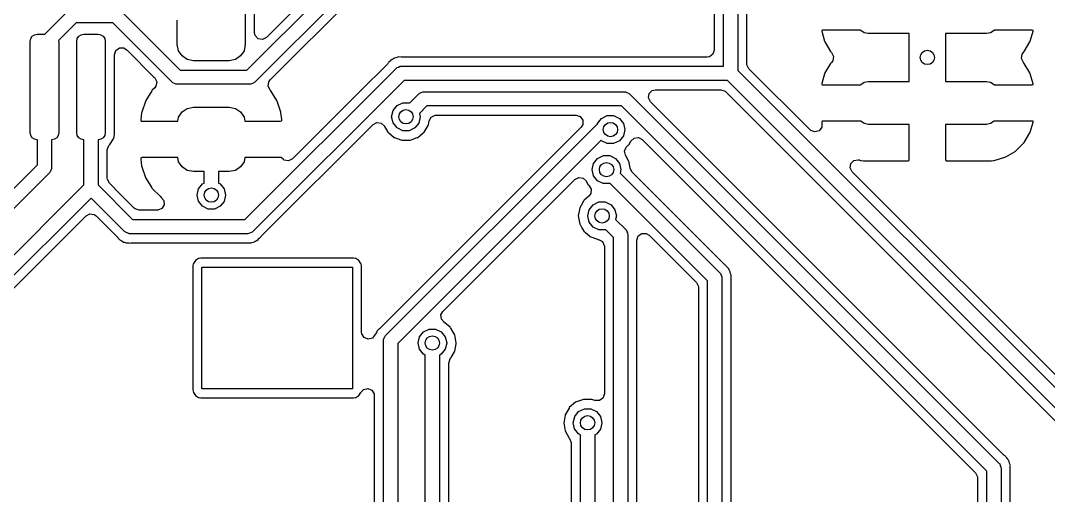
# Model space of a CAD drawing. Extents: x 3.59 to 5.68, y -3.55 to -1.66.
# Drawn here: x 4.567 to 5.132, y -2.55 to -2.288 of the extents above; entities that cross this region are included whole.
import ezdxf

# ---------------------------------------------------------------- set-up
doc = ezdxf.new("R2010")
doc.units = 0
doc.header["$MEASUREMENT"] = 0
doc.layers.add('BLACK', color=7, linetype='CONTINUOUS')

msp = doc.modelspace()

# ---------------------------------------------------------------- linework, layer by layer
at = {"layer": 'BLACK', "linetype": 'CONTINUOUS'}
for p, q in [((4.69168, -2.31556), (4.90978, -2.09748)), ((4.91419, -2.1042), (4.69609, -2.32228)), ((4.70461, -2.32086), (4.88028, -2.1452)), ((4.82383, -2.17631), (4.70287, -2.29726)), ((4.9537, -2.3135), (4.9537, -2.22576)), ((4.94868, -2.22745), (4.94868, -2.30458)), ((4.96157, -2.22739), (4.96157, -2.3158)), ((4.96659, -2.31211), (4.96659, -2.23108)), ((4.58059, -2.29587), (4.59352, -2.28294)), ((4.62235, -2.28294), (4.65498, -2.31556)), ((4.69587, -2.29486), (4.69587, -2.28269)), ((4.65345, -2.30158), (4.65345, -2.28815)), ((4.69085, -2.28386), (4.69085, -2.30158)), ((4.59793, -2.28966), (4.58821, -2.29938)), ((4.61794, -2.28966), (4.59793, -2.28966)), ((4.65056, -2.32228), (4.61794, -2.28966)), ((5.0082, -2.29367), (5.00775, -2.29381)), ((5.00775, -2.29381), (5.00775, -2.29423)), ((5.00775, -2.29423), (5.00934, -2.29971)), ((5.02914, -2.29367), (5.0082, -2.29367)), ((5.02919, -2.29375), (5.02914, -2.29367)), ((5.03111, -2.29503), (5.02919, -2.29375)), ((5.10251, -2.29375), (5.10059, -2.29503)), ((5.10256, -2.29367), (5.10251, -2.29375)), ((5.12353, -2.29367), (5.10256, -2.29367)), ((5.12236, -2.29971), (5.12395, -2.29426)), ((5.12393, -2.29379), (5.12353, -2.29367)), ((5.12395, -2.29426), (5.12393, -2.29379)), ((4.57254, -2.29981), (4.57284, -2.2983)), ((4.57254, -2.35), (4.57254, -2.29981)), ((4.57284, -2.2983), (4.5737, -2.29702)), ((4.5737, -2.29702), (4.57497, -2.29617)), ((4.57497, -2.29617), (4.57648, -2.29587)), ((4.57648, -2.29587), (4.58059, -2.29587)), ((4.58821, -2.29938), (4.58829, -2.29981)), ((4.58829, -2.29981), (4.58829, -2.35)), ((4.59813, -2.29981), (4.59843, -2.2983)), ((4.59813, -2.35), (4.59813, -2.29981)), ((4.59843, -2.2983), (4.59929, -2.29702)), ((4.59929, -2.29702), (4.60056, -2.29617)), ((4.60056, -2.29617), (4.60207, -2.29587)), ((4.60207, -2.29587), (4.60994, -2.29587)), ((4.60994, -2.29587), (4.61145, -2.29617)), ((4.61145, -2.29617), (4.61273, -2.29702)), ((4.61273, -2.29702), (4.61358, -2.2983)), ((4.61358, -2.2983), (4.61388, -2.29981)), ((4.61388, -2.29981), (4.61388, -2.35)), ((4.69629, -2.29663), (4.69587, -2.29486)), ((4.698, -2.29833), (4.69629, -2.29663)), ((4.70038, -2.29871), (4.698, -2.29833)), ((4.70252, -2.29761), (4.70038, -2.29871)), ((4.70287, -2.29726), (4.70252, -2.29761)), ((5.00934, -2.29971), (5.00953, -2.30015)), ((5.03337, -2.29548), (5.03111, -2.29503)), ((5.05585, -2.29548), (5.03337, -2.29548)), ((5.05585, -2.32185), (5.05585, -2.29548)), ((5.09833, -2.29548), (5.07585, -2.29548)), ((5.07585, -2.29548), (5.07585, -2.32185)), ((5.10059, -2.29503), (5.09833, -2.29548)), ((5.12217, -2.30015), (5.12236, -2.29971)), ((4.6189, -2.30713), (4.61965, -2.30484)), ((4.61965, -2.30484), (4.62159, -2.30343)), ((4.62159, -2.30343), (4.624, -2.30343)), ((4.624, -2.30343), (4.62555, -2.30438)), ((4.62555, -2.30438), (4.62583, -2.30465)), ((4.62583, -2.30465), (4.6408, -2.31962)), ((4.65412, -2.30497), (4.65345, -2.30158)), ((4.65604, -2.30784), (4.65412, -2.30497)), ((4.69018, -2.30497), (4.68826, -2.30784)), ((4.69085, -2.30158), (4.69018, -2.30497)), ((4.94868, -2.30458), (4.94794, -2.30687)), ((5.00953, -2.30015), (5.01261, -2.30536)), ((5.01261, -2.30536), (5.01291, -2.30575)), ((5.01291, -2.30575), (5.01307, -2.30591)), ((5.11863, -2.30591), (5.11879, -2.30575)), ((5.11879, -2.30575), (5.11909, -2.30536)), ((5.11909, -2.30536), (5.12217, -2.30015)), ((4.6189, -2.35089), (4.6189, -2.30713)), ((4.65892, -2.30976), (4.65604, -2.30784)), ((4.66231, -2.31044), (4.65892, -2.30976)), ((4.68199, -2.31044), (4.66231, -2.31044)), ((4.68538, -2.30976), (4.68199, -2.31044)), ((4.68826, -2.30784), (4.68538, -2.30976)), ((4.76969, -2.31131), (4.76949, -2.31166)), ((4.77041, -2.31078), (4.76969, -2.31131)), ((4.77088, -2.31038), (4.77041, -2.31078)), ((4.77094, -2.31033), (4.77088, -2.31038)), ((4.77151, -2.30975), (4.77094, -2.31033)), ((4.77189, -2.30961), (4.77151, -2.30975)), ((4.77215, -2.30944), (4.77189, -2.30961)), ((4.77244, -2.30931), (4.77215, -2.30944)), ((4.77277, -2.30907), (4.77244, -2.30931)), ((4.77364, -2.30888), (4.77277, -2.30907)), ((4.77423, -2.30871), (4.77364, -2.30888)), ((4.77468, -2.30854), (4.77423, -2.30871)), ((4.77506, -2.30839), (4.77468, -2.30854)), ((4.77468, -2.30854), (4.77468, -2.30854)), ((4.77659, -2.30847), (4.77506, -2.30839)), ((4.77663, -2.30847), (4.77659, -2.30847)), ((4.77683, -2.30848), (4.77663, -2.30847)), ((4.94478, -2.30848), (4.77683, -2.30848)), ((4.94599, -2.30829), (4.94478, -2.30848)), ((4.94794, -2.30687), (4.94599, -2.30829)), ((5.01307, -2.31142), (5.01291, -2.31158)), ((5.01307, -2.30591), (5.01417, -2.30806)), ((5.01379, -2.31043), (5.01307, -2.31142)), ((5.01417, -2.30806), (5.01379, -2.31043)), ((5.11753, -2.30928), (5.11791, -2.3069)), ((5.11863, -2.31142), (5.11753, -2.30928)), ((5.11791, -2.3069), (5.11863, -2.30591)), ((5.11879, -2.31158), (5.11863, -2.31142)), ((4.65498, -2.31556), (4.69168, -2.31556)), ((4.69061, -2.39773), (4.77371, -2.31465)), ((4.76897, -2.3123), (4.75385, -2.32741)), ((4.76926, -2.31191), (4.76897, -2.3123)), ((4.76949, -2.31166), (4.76926, -2.31191)), ((4.77371, -2.31465), (4.774, -2.3145)), ((4.774, -2.3145), (4.77418, -2.31425)), ((4.77418, -2.31425), (4.77506, -2.31396)), ((4.77506, -2.31396), (4.77588, -2.31354)), ((4.77588, -2.31354), (4.77619, -2.31359)), ((4.77619, -2.31359), (4.7765, -2.3135)), ((4.7765, -2.3135), (4.9537, -2.3135)), ((4.96157, -2.3158), (5.17121, -2.52544)), ((4.96664, -2.31272), (4.96659, -2.31211)), ((4.96774, -2.31486), (4.96664, -2.31272)), ((5.00137, -2.3485), (4.96774, -2.31486)), ((5.01261, -2.31197), (5.00953, -2.31718)), ((5.01291, -2.31158), (5.01261, -2.31197)), ((5.11909, -2.31197), (5.11879, -2.31158)), ((5.12217, -2.31718), (5.11909, -2.31197)), ((4.6408, -2.31962), (4.64103, -2.31984)), ((4.64103, -2.31984), (4.64212, -2.32199)), ((4.64212, -2.32199), (4.64174, -2.32437)), ((4.65085, -2.32242), (4.65056, -2.32228)), ((4.65103, -2.32268), (4.65085, -2.32242)), ((4.65191, -2.32297), (4.65103, -2.32268)), ((4.69562, -2.32268), (4.69474, -2.32297)), ((4.77813, -2.32137), (4.69503, -2.40445)), ((4.69581, -2.32242), (4.69562, -2.32268)), ((4.69609, -2.32228), (4.69581, -2.32242)), ((4.70336, -2.32439), (4.70373, -2.32201)), ((4.70373, -2.32201), (4.70445, -2.32102)), ((4.70445, -2.32102), (4.70461, -2.32086)), ((4.95601, -2.32137), (4.77813, -2.32137)), ((5.16449, -2.52986), (4.95601, -2.32137)), ((5.00934, -2.31763), (5.00776, -2.32307)), ((5.00953, -2.31718), (5.00934, -2.31763)), ((5.02919, -2.32358), (5.03111, -2.3223)), ((5.03111, -2.3223), (5.03337, -2.32185)), ((5.03337, -2.32185), (5.05585, -2.32185)), ((5.07585, -2.32185), (5.09833, -2.32185)), ((5.09833, -2.32185), (5.10059, -2.3223)), ((5.10059, -2.3223), (5.10251, -2.32358)), ((5.12236, -2.31763), (5.12217, -2.31718)), ((5.12395, -2.3231), (5.12236, -2.31763)), ((4.63939, -2.32707), (4.63609, -2.33241)), ((4.63967, -2.32672), (4.63939, -2.32707)), ((4.64103, -2.32535), (4.63967, -2.32672)), ((4.64174, -2.32437), (4.64103, -2.32535)), ((4.65273, -2.32338), (4.65191, -2.32297)), ((4.65304, -2.32334), (4.65273, -2.32338)), ((4.65335, -2.32343), (4.65304, -2.32334)), ((4.69331, -2.32343), (4.65335, -2.32343)), ((4.69361, -2.32333), (4.69331, -2.32343)), ((4.69392, -2.32338), (4.69361, -2.32333)), ((4.69474, -2.32297), (4.69392, -2.32338)), ((4.70445, -2.32653), (4.70336, -2.32439)), ((4.7046, -2.32668), (4.70445, -2.32653)), ((4.70488, -2.32703), (4.7046, -2.32668)), ((4.70818, -2.33237), (4.70488, -2.32703)), ((4.75385, -2.32741), (4.71683, -2.36442)), ((4.78655, -2.32849), (4.78674, -2.32824)), ((4.78674, -2.32824), (4.78762, -2.32795)), ((4.78762, -2.32795), (4.78844, -2.32753)), ((4.78844, -2.32753), (4.78875, -2.32758)), ((4.78875, -2.32758), (4.78906, -2.32748)), ((4.78906, -2.32748), (4.89925, -2.32748)), ((4.89925, -2.32748), (4.89955, -2.32758)), ((4.89955, -2.32758), (4.89987, -2.32753)), ((4.89987, -2.32753), (4.90069, -2.32795)), ((4.90069, -2.32795), (4.90157, -2.32824)), ((4.90157, -2.32824), (4.90175, -2.32849)), ((4.91282, -2.32852), (4.91453, -2.32681)), ((4.91453, -2.32681), (4.9163, -2.32639)), ((4.9163, -2.32639), (4.95231, -2.32639)), ((4.95231, -2.32639), (4.9546, -2.32713)), ((4.9546, -2.32713), (4.95507, -2.32753)), ((4.95507, -2.32753), (5.05093, -2.4234)), ((5.00776, -2.32307), (5.00777, -2.32354)), ((5.00777, -2.32354), (5.00817, -2.32367)), ((5.00817, -2.32367), (5.02914, -2.32367)), ((5.02914, -2.32367), (5.02919, -2.32358)), ((5.10251, -2.32358), (5.10256, -2.32367)), ((5.10256, -2.32367), (5.1235, -2.32367)), ((5.1235, -2.32367), (5.12395, -2.32352)), ((5.12395, -2.32352), (5.12395, -2.3231)), ((4.6359, -2.33282), (4.63392, -2.33879)), ((4.63609, -2.33241), (4.6359, -2.33282)), ((4.70837, -2.33278), (4.70818, -2.33237)), ((4.71037, -2.33874), (4.70837, -2.33278)), ((4.77427, -2.33513), (4.77743, -2.33361)), ((4.77743, -2.33361), (4.78093, -2.33362)), ((4.78093, -2.33362), (4.78117, -2.33373)), ((4.78117, -2.33373), (4.78627, -2.32864)), ((4.78627, -2.32864), (4.78655, -2.32849)), ((4.90175, -2.32849), (4.90204, -2.32864)), ((4.90204, -2.32864), (5.10522, -2.53183)), ((4.91245, -2.3309), (4.91282, -2.32852)), ((4.91354, -2.33304), (4.91245, -2.3309)), ((5.10758, -2.52708), (4.91354, -2.33304)), ((4.63383, -2.33921), (4.63346, -2.34287)), ((4.63392, -2.33879), (4.63383, -2.33921)), ((4.65412, -2.3415), (4.65604, -2.33862)), ((4.65604, -2.33862), (4.65892, -2.3367)), ((4.65892, -2.3367), (4.66231, -2.33603)), ((4.66231, -2.33603), (4.68199, -2.33603)), ((4.68199, -2.33603), (4.68538, -2.3367)), ((4.68538, -2.3367), (4.68826, -2.33862)), ((4.68826, -2.33862), (4.69018, -2.3415)), ((4.71045, -2.33916), (4.71037, -2.33874)), ((4.71084, -2.34287), (4.71045, -2.33916)), ((4.7713, -2.34128), (4.77208, -2.33786)), ((4.77208, -2.33786), (4.77427, -2.33513)), ((4.79068, -2.33536), (4.78662, -2.33942)), ((4.78662, -2.33942), (4.78705, -2.34129)), ((4.89762, -2.33536), (4.79068, -2.33536)), ((5.0985, -2.53624), (4.89762, -2.33536)), ((4.63346, -2.34287), (4.63345, -2.34307)), ((4.63345, -2.34307), (4.63345, -2.34313)), ((4.63345, -2.34313), (4.63361, -2.34363)), ((4.63361, -2.34363), (4.63377, -2.34374)), ((4.63377, -2.34374), (4.65368, -2.34374)), ((4.65368, -2.34374), (4.65412, -2.3415)), ((4.69018, -2.3415), (4.69062, -2.34374)), ((4.69062, -2.34374), (4.71023, -2.34374)), ((4.71023, -2.34374), (4.71073, -2.34358)), ((4.71073, -2.34358), (4.71085, -2.34342)), ((4.71085, -2.34307), (4.71084, -2.34287)), ((4.71085, -2.34342), (4.71085, -2.34307)), ((4.76107, -2.34553), (4.76321, -2.34443)), ((4.76321, -2.34443), (4.76559, -2.34481)), ((4.76559, -2.34481), (4.7672, -2.34633)), ((4.77207, -2.34469), (4.7713, -2.34128)), ((4.77425, -2.34744), (4.77207, -2.34469)), ((4.78626, -2.34473), (4.78406, -2.34746)), ((4.78705, -2.34132), (4.78626, -2.34473)), ((4.78705, -2.34129), (4.78705, -2.34132)), ((4.79148, -2.34577), (4.79186, -2.3436)), ((4.79186, -2.3436), (4.79299, -2.34147)), ((4.79299, -2.34147), (4.79515, -2.34042)), ((4.79515, -2.34042), (4.7957, -2.34038)), ((4.7957, -2.34038), (4.87273, -2.34038)), ((4.87273, -2.34038), (4.87502, -2.34112)), ((4.87502, -2.34112), (4.87644, -2.34307)), ((4.87644, -2.34307), (4.87644, -2.34548)), ((4.88435, -2.34541), (4.88444, -2.34528)), ((4.88444, -2.34528), (4.88453, -2.34491)), ((4.88453, -2.34491), (4.88671, -2.34217)), ((4.88671, -2.34217), (4.88987, -2.34066)), ((4.88987, -2.34066), (4.89337, -2.34066)), ((4.89337, -2.34066), (4.89653, -2.34218)), ((4.89653, -2.34218), (4.89871, -2.34492)), ((4.89871, -2.34492), (4.89949, -2.34833)), ((5.0082, -2.34367), (5.00775, -2.34381)), ((5.00775, -2.34381), (5.00775, -2.34423)), ((5.00775, -2.34423), (5.00787, -2.34466)), ((5.00787, -2.34466), (5.0078, -2.34707)), ((5.02914, -2.34367), (5.0082, -2.34367)), ((5.02919, -2.34375), (5.02914, -2.34367)), ((5.03111, -2.34503), (5.02919, -2.34375)), ((5.03337, -2.34548), (5.03111, -2.34503)), ((5.10059, -2.34503), (5.09833, -2.34548)), ((5.10251, -2.34375), (5.10059, -2.34503)), ((5.10256, -2.34367), (5.10251, -2.34375)), ((5.12353, -2.34367), (5.10256, -2.34367)), ((5.12236, -2.34971), (5.12395, -2.34426)), ((5.12393, -2.34379), (5.12353, -2.34367)), ((5.12395, -2.34426), (5.12393, -2.34379)), ((4.57284, -2.35151), (4.57254, -2.35)), ((4.58829, -2.35), (4.58799, -2.35151)), ((4.59843, -2.35151), (4.59813, -2.35)), ((4.61388, -2.35), (4.61358, -2.35151)), ((4.61866, -2.35211), (4.6189, -2.35089)), ((4.69977, -2.40681), (4.76107, -2.34553)), ((4.87549, -2.34703), (4.76461, -2.4579)), ((4.7672, -2.34633), (4.76914, -2.34971)), ((4.76792, -2.46169), (4.88407, -2.34555)), ((4.76914, -2.34971), (4.7694, -2.34993)), ((4.7694, -2.34993), (4.76972, -2.35019)), ((4.76972, -2.35019), (4.77263, -2.35263)), ((4.7774, -2.34896), (4.77425, -2.34744)), ((4.7809, -2.34897), (4.7774, -2.34896)), ((4.78406, -2.34746), (4.7809, -2.34897)), ((4.78572, -2.35263), (4.78863, -2.35019)), ((4.78863, -2.35019), (4.78894, -2.34993)), ((4.78894, -2.34993), (4.7892, -2.34971)), ((4.7892, -2.34971), (4.78974, -2.34877)), ((4.78974, -2.34877), (4.79131, -2.34606)), ((4.79131, -2.34606), (4.79148, -2.34577)), ((4.79131, -2.34606), (4.79131, -2.34606)), ((4.87644, -2.34548), (4.87549, -2.34703)), ((4.88407, -2.34555), (4.88435, -2.34541)), ((4.89949, -2.34836), (4.8987, -2.35177)), ((4.89949, -2.34833), (4.89949, -2.34836)), ((5.00174, -2.34883), (5.00137, -2.3485)), ((5.00401, -2.34964), (5.00174, -2.34883)), ((5.00632, -2.34897), (5.00401, -2.34964)), ((5.0078, -2.34707), (5.00632, -2.34897)), ((5.05585, -2.34548), (5.03337, -2.34548)), ((5.05585, -2.36515), (5.05585, -2.34548)), ((5.09833, -2.34548), (5.07585, -2.34548)), ((5.07585, -2.34548), (5.07585, -2.36486)), ((5.11909, -2.35536), (5.12217, -2.35015)), ((5.12217, -2.35015), (5.12236, -2.34971)), ((4.5737, -2.35279), (4.57284, -2.35151)), ((4.57497, -2.35364), (4.5737, -2.35279)), ((4.57648, -2.35394), (4.57497, -2.35364)), ((4.5765, -2.35394), (4.57648, -2.35394)), ((4.5765, -2.36768), (4.5765, -2.35394)), ((4.58586, -2.35364), (4.58437, -2.35394)), ((4.58437, -2.35394), (4.58437, -2.36931)), ((4.58714, -2.35279), (4.58586, -2.35364)), ((4.58799, -2.35151), (4.58714, -2.35279)), ((4.59929, -2.35279), (4.59843, -2.35151)), ((4.60056, -2.35364), (4.59929, -2.35279)), ((4.60207, -2.35394), (4.60056, -2.35364)), ((4.60209, -2.35394), (4.60207, -2.35394)), ((4.60209, -2.3788), (4.60209, -2.35394)), ((4.61145, -2.35364), (4.60996, -2.35394)), ((4.60996, -2.35394), (4.60996, -2.3788)), ((4.61273, -2.35279), (4.61145, -2.35364)), ((4.61358, -2.35151), (4.61273, -2.35279)), ((4.6161, -2.35667), (4.6164, -2.35646)), ((4.6164, -2.35646), (4.61838, -2.3535)), ((4.61838, -2.3535), (4.61848, -2.35303)), ((4.61848, -2.35303), (4.61866, -2.35211)), ((4.77263, -2.35263), (4.77295, -2.35275)), ((4.77295, -2.35275), (4.77627, -2.35396)), ((4.88651, -2.35425), (4.77465, -2.4661)), ((4.77627, -2.35396), (4.7769, -2.35419)), ((4.7769, -2.35419), (4.78145, -2.35419)), ((4.78145, -2.35419), (4.78208, -2.35396)), ((4.78208, -2.35396), (4.7854, -2.35275)), ((4.7854, -2.35275), (4.78572, -2.35263)), ((4.88669, -2.35448), (4.88651, -2.35425)), ((4.88984, -2.35601), (4.88669, -2.35448)), ((4.89335, -2.35602), (4.88984, -2.35601)), ((4.89651, -2.35451), (4.89335, -2.35602)), ((4.8987, -2.35177), (4.89651, -2.35451)), ((4.90164, -2.35675), (4.90286, -2.35464)), ((4.90286, -2.35464), (4.90465, -2.35303)), ((4.90465, -2.35303), (4.90705, -2.35277)), ((4.90705, -2.35277), (4.90899, -2.35383)), ((4.90899, -2.35383), (5.09234, -2.53718)), ((5.11451, -2.36003), (5.11879, -2.35575)), ((5.11879, -2.35575), (5.11909, -2.35536)), ((4.61498, -2.35939), (4.61572, -2.3571)), ((4.61498, -2.37511), (4.61498, -2.35939)), ((4.61572, -2.3571), (4.6161, -2.35667)), ((4.8993, -2.36014), (4.90028, -2.35794)), ((4.8998, -2.3625), (4.8993, -2.36014)), ((4.90028, -2.35794), (4.90067, -2.35757)), ((4.90067, -2.35757), (4.90138, -2.35697)), ((4.90138, -2.35697), (4.90164, -2.35675)), ((4.90138, -2.35697), (4.90138, -2.35697)), ((5.10891, -2.36341), (5.11412, -2.36033)), ((5.11412, -2.36033), (5.11451, -2.36003)), ((4.48993, -2.45422), (4.5765, -2.36768)), ((4.63357, -2.36391), (4.63345, -2.36407)), ((4.63345, -2.36407), (4.63345, -2.36442)), ((4.63345, -2.36442), (4.63346, -2.36462)), ((4.63346, -2.36462), (4.63384, -2.36833)), ((4.63407, -2.36374), (4.63357, -2.36391)), ((4.65368, -2.36374), (4.63407, -2.36374)), ((4.65412, -2.36599), (4.65368, -2.36374)), ((4.65604, -2.36887), (4.65412, -2.36599)), ((4.69018, -2.36599), (4.68826, -2.36887)), ((4.69062, -2.36374), (4.69018, -2.36599)), ((4.71053, -2.36374), (4.69062, -2.36374)), ((4.71171, -2.36461), (4.71053, -2.36374)), ((4.71174, -2.36457), (4.71171, -2.36461)), ((4.7123, -2.36514), (4.71174, -2.36457)), ((4.71468, -2.36552), (4.7123, -2.36514)), ((4.71683, -2.36442), (4.71468, -2.36552)), ((4.88157, -2.37034), (4.88236, -2.36693)), ((4.88236, -2.36693), (4.88455, -2.3642)), ((4.88455, -2.3642), (4.8877, -2.36268)), ((4.8877, -2.36268), (4.89121, -2.36268)), ((4.89121, -2.36268), (4.89436, -2.3642)), ((4.89436, -2.3642), (4.89654, -2.36694)), ((4.89654, -2.36694), (4.89732, -2.37036)), ((4.90158, -2.36559), (4.8998, -2.3625)), ((4.90175, -2.36588), (4.90158, -2.36559)), ((4.90181, -2.36622), (4.90175, -2.36588)), ((4.90242, -2.36967), (4.90181, -2.36622)), ((5.02334, -2.36942), (5.02372, -2.36704)), ((5.02372, -2.36704), (5.02542, -2.36534)), ((5.02542, -2.36534), (5.0278, -2.36496)), ((5.0278, -2.36496), (5.02828, -2.36507)), ((5.02828, -2.36507), (5.02909, -2.36531)), ((5.02909, -2.36531), (5.02948, -2.36538)), ((5.02948, -2.36538), (5.03068, -2.36547)), ((5.03068, -2.36547), (5.03083, -2.36548)), ((5.03083, -2.36548), (5.05523, -2.36548)), ((5.05523, -2.36548), (5.05573, -2.36531)), ((5.05573, -2.36531), (5.05585, -2.36515)), ((5.07585, -2.36486), (5.07601, -2.36536)), ((5.07601, -2.36536), (5.07617, -2.36548)), ((5.07617, -2.36548), (5.10087, -2.36548)), ((5.10087, -2.36548), (5.10102, -2.36547)), ((5.10102, -2.36547), (5.10222, -2.36538)), ((5.10222, -2.36538), (5.10261, -2.36531)), ((5.10261, -2.36531), (5.10847, -2.3636)), ((5.10847, -2.3636), (5.10891, -2.36341)), ((4.58322, -2.3721), (4.49665, -2.45864)), ((4.58336, -2.37181), (4.58322, -2.3721)), ((4.58362, -2.37163), (4.58336, -2.37181)), ((4.5839, -2.37075), (4.58362, -2.37163)), ((4.58432, -2.36993), (4.5839, -2.37075)), ((4.58437, -2.36931), (4.58427, -2.36961)), ((4.58427, -2.36961), (4.58432, -2.36993)), ((4.63384, -2.36833), (4.63393, -2.36875)), ((4.63393, -2.36875), (4.63592, -2.37471)), ((4.65892, -2.37079), (4.65604, -2.36887)), ((4.66231, -2.37146), (4.65892, -2.37079)), ((4.66823, -2.37146), (4.66231, -2.37146)), ((4.66823, -2.37777), (4.66823, -2.37146)), ((4.68199, -2.37146), (4.6761, -2.37146)), ((4.6761, -2.37146), (4.6761, -2.37777)), ((4.68538, -2.37079), (4.68199, -2.37146)), ((4.68826, -2.36887), (4.68538, -2.37079)), ((4.88235, -2.37376), (4.88157, -2.37034)), ((4.89732, -2.37039), (4.89689, -2.37224)), ((4.89689, -2.37224), (4.95172, -2.42709)), ((4.89732, -2.37036), (4.89732, -2.37039)), ((4.9035, -2.37175), (4.90242, -2.36967)), ((4.91252, -2.38077), (4.9035, -2.37175)), ((5.02444, -2.37157), (5.02334, -2.36942)), ((5.17327, -2.5204), (5.02444, -2.37157)), ((4.53192, -2.44895), (4.60209, -2.3788)), ((4.60996, -2.3788), (4.62888, -2.39773)), ((4.61503, -2.37572), (4.61498, -2.37511)), ((4.61612, -2.37787), (4.61503, -2.37572)), ((4.62207, -2.38382), (4.61612, -2.37787)), ((4.63592, -2.37471), (4.63612, -2.37512)), ((4.63612, -2.37512), (4.63942, -2.38046)), ((4.66508, -2.38097), (4.66726, -2.37823)), ((4.66726, -2.37823), (4.66823, -2.37777)), ((4.6761, -2.37777), (4.67708, -2.37824)), ((4.67708, -2.37824), (4.67926, -2.38098)), ((4.83982, -2.40803), (4.87204, -2.37581)), ((4.87204, -2.37581), (4.87419, -2.37472)), ((4.87419, -2.37472), (4.87657, -2.37509)), ((4.87657, -2.37509), (4.87817, -2.37662)), ((4.87817, -2.37662), (4.87925, -2.37848)), ((4.87925, -2.37848), (4.87925, -2.37848)), ((4.87925, -2.37848), (4.87942, -2.37877)), ((4.87942, -2.37877), (4.87968, -2.37899)), ((4.87968, -2.37899), (4.87968, -2.37899)), ((4.87968, -2.37899), (4.87979, -2.37909)), ((4.87979, -2.37909), (4.87989, -2.37924)), ((4.88453, -2.3765), (4.88235, -2.37376)), ((4.88768, -2.37803), (4.88453, -2.3765)), ((4.89118, -2.37804), (4.88768, -2.37803)), ((4.89144, -2.37792), (4.89118, -2.37804)), ((4.945, -2.4315), (4.89144, -2.37792)), ((4.62981, -2.39157), (4.62207, -2.38382)), ((4.63942, -2.38046), (4.6397, -2.38081)), ((4.6397, -2.38081), (4.64414, -2.38524)), ((4.66429, -2.38438), (4.66508, -2.38097)), ((4.66506, -2.3878), (4.66429, -2.38438)), ((4.68004, -2.38442), (4.67925, -2.38783)), ((4.67926, -2.38098), (4.68004, -2.38439)), ((4.68004, -2.38439), (4.68004, -2.38442)), ((4.8809, -2.38353), (4.87979, -2.38506)), ((4.87989, -2.37924), (4.8799, -2.37925)), ((4.8799, -2.37925), (4.8799, -2.37926)), ((4.8799, -2.37926), (4.88107, -2.38113)), ((4.88107, -2.38113), (4.8809, -2.38353)), ((4.95379, -2.42206), (4.91252, -2.38077)), ((4.60602, -2.386), (4.53737, -2.45463)), ((4.62446, -2.40445), (4.60602, -2.386)), ((4.64414, -2.38524), (4.64467, -2.38566)), ((4.64467, -2.38566), (4.64463, -2.38571)), ((4.64463, -2.38571), (4.64601, -2.38733)), ((4.64619, -2.38973), (4.64493, -2.39179)), ((4.64601, -2.38733), (4.64619, -2.38973)), ((4.66724, -2.39054), (4.66506, -2.3878)), ((4.67039, -2.39207), (4.66724, -2.39054)), ((4.67925, -2.38783), (4.67706, -2.39056)), ((4.87548, -2.39002), (4.8747, -2.39136)), ((4.87681, -2.38771), (4.87548, -2.39002)), ((4.87698, -2.38742), (4.87681, -2.38771)), ((4.87724, -2.3872), (4.87698, -2.38742)), ((4.87979, -2.38506), (4.87724, -2.3872)), ((4.87724, -2.3872), (4.87724, -2.3872)), ((4.87992, -2.39241), (4.88211, -2.38967)), ((4.88211, -2.38967), (4.88526, -2.38816)), ((4.88526, -2.38816), (4.88877, -2.38816)), ((4.88877, -2.38816), (4.89192, -2.38968)), ((4.89192, -2.38968), (4.8941, -2.39242)), ((4.58075, -2.41836), (4.60326, -2.39586)), ((4.60326, -2.39586), (4.60541, -2.39476)), ((4.60541, -2.39476), (4.60779, -2.39514)), ((4.60779, -2.39514), (4.60878, -2.39586)), ((4.60878, -2.39586), (4.62067, -2.40776)), ((4.63028, -2.39197), (4.62981, -2.39157)), ((4.63257, -2.39271), (4.63028, -2.39197)), ((4.64241, -2.39271), (4.63257, -2.39271)), ((4.6427, -2.3927), (4.64241, -2.39271)), ((4.64493, -2.39179), (4.6427, -2.3927)), ((4.6739, -2.39208), (4.67039, -2.39207)), ((4.67706, -2.39056), (4.6739, -2.39208)), ((4.8747, -2.39136), (4.87392, -2.39583)), ((4.87392, -2.39583), (4.8747, -2.40031)), ((4.87913, -2.39582), (4.87992, -2.39241)), ((4.87991, -2.39924), (4.87913, -2.39582)), ((4.8941, -2.39242), (4.89488, -2.39583)), ((4.89488, -2.39586), (4.89445, -2.39772)), ((4.89488, -2.39583), (4.89488, -2.39586)), ((4.62888, -2.39773), (4.69061, -2.39773)), ((4.8747, -2.40031), (4.87488, -2.40061)), ((4.87488, -2.40061), (4.87488, -2.40061)), ((4.87488, -2.40061), (4.87587, -2.40233)), ((4.88208, -2.40198), (4.87991, -2.39924)), ((4.89445, -2.39772), (4.89999, -2.40327)), ((4.62474, -2.4046), (4.62446, -2.40445)), ((4.62493, -2.40485), (4.62474, -2.4046)), ((4.62581, -2.40514), (4.62493, -2.40485)), ((4.62663, -2.40556), (4.62581, -2.40514)), ((4.62694, -2.40551), (4.62663, -2.40556)), ((4.62724, -2.40561), (4.62694, -2.40551)), ((4.69224, -2.40561), (4.62724, -2.40561)), ((4.69255, -2.40551), (4.69224, -2.40561)), ((4.69286, -2.40556), (4.69255, -2.40551)), ((4.69368, -2.40514), (4.69286, -2.40556)), ((4.69456, -2.40485), (4.69368, -2.40514)), ((4.69474, -2.4046), (4.69456, -2.40485)), ((4.69503, -2.40445), (4.69474, -2.4046)), ((4.69905, -2.4078), (4.69925, -2.40744)), ((4.69925, -2.40744), (4.69948, -2.4072)), ((4.69948, -2.4072), (4.69977, -2.40681)), ((4.87587, -2.40233), (4.87698, -2.40425)), ((4.87698, -2.40425), (4.87724, -2.40447)), ((4.87724, -2.40447), (4.87765, -2.40481)), ((4.87765, -2.40481), (4.88046, -2.40717)), ((4.88046, -2.40717), (4.88078, -2.40729)), ((4.88078, -2.40729), (4.88441, -2.40861)), ((4.88524, -2.40351), (4.88208, -2.40198)), ((4.88874, -2.40352), (4.88524, -2.40351)), ((4.88899, -2.4034), (4.88874, -2.40352)), ((4.89327, -2.40768), (4.88899, -2.4034)), ((4.89999, -2.40327), (4.90013, -2.40355)), ((4.90013, -2.40355), (4.90039, -2.40374)), ((4.90039, -2.40374), (4.90068, -2.40462)), ((4.90068, -2.40462), (4.90109, -2.40544)), ((4.90109, -2.40544), (4.90104, -2.40575)), ((4.90104, -2.40575), (4.90114, -2.40605)), ((4.90114, -2.40605), (4.90114, -3.07287)), ((4.90616, -2.40916), (4.90691, -2.40687)), ((4.90691, -2.40687), (4.90885, -2.40545)), ((4.90885, -2.40545), (4.91126, -2.40545)), ((4.91126, -2.40545), (4.91282, -2.40641)), ((4.91282, -2.40641), (4.91614, -2.40973)), ((4.62067, -2.40776), (4.62081, -2.40791)), ((4.62081, -2.40791), (4.62159, -2.40877)), ((4.62159, -2.40877), (4.62159, -2.40877)), ((4.62159, -2.40877), (4.62186, -2.40908)), ((4.62186, -2.40908), (4.62224, -2.40924)), ((4.62224, -2.40924), (4.62224, -2.40924)), ((4.62224, -2.40924), (4.62267, -2.40944)), ((4.62267, -2.40944), (4.62321, -2.40973)), ((4.62321, -2.40973), (4.62396, -2.41022)), ((4.62396, -2.41022), (4.62436, -2.41028)), ((4.62436, -2.41028), (4.62466, -2.41039)), ((4.62466, -2.41039), (4.62497, -2.41046)), ((4.62497, -2.41046), (4.62534, -2.41063)), ((4.62534, -2.41063), (4.62623, -2.41063)), ((4.62623, -2.41063), (4.62684, -2.41067)), ((4.62684, -2.41067), (4.62772, -2.41081)), ((4.62772, -2.41081), (4.62812, -2.41071)), ((4.62812, -2.41071), (4.62844, -2.41069)), ((4.62844, -2.41069), (4.62893, -2.41063)), ((4.62893, -2.41063), (4.69191, -2.41063)), ((4.69191, -2.41063), (4.69211, -2.41063)), ((4.69211, -2.41063), (4.69368, -2.41071)), ((4.69368, -2.41071), (4.69406, -2.41057)), ((4.69406, -2.41057), (4.69451, -2.41039)), ((4.69406, -2.41057), (4.69406, -2.41057)), ((4.69451, -2.41039), (4.6951, -2.41022)), ((4.6951, -2.41022), (4.69513, -2.41021)), ((4.69513, -2.41021), (4.69597, -2.41003)), ((4.69597, -2.41003), (4.6963, -2.40979)), ((4.6963, -2.40979), (4.69659, -2.40967)), ((4.69659, -2.40967), (4.69685, -2.4095)), ((4.69685, -2.4095), (4.69723, -2.40935)), ((4.69723, -2.40935), (4.69786, -2.40872)), ((4.69786, -2.40872), (4.69833, -2.40832)), ((4.69833, -2.40832), (4.69872, -2.40804)), ((4.69872, -2.40804), (4.69905, -2.4078)), ((4.79948, -2.44837), (4.83982, -2.40803)), ((4.88441, -2.40861), (4.88441, -2.40861)), ((4.88441, -2.40861), (4.88473, -2.40873)), ((4.88473, -2.40873), (4.88504, -2.40873)), ((4.88504, -2.40873), (4.88715, -2.40985)), ((4.88715, -2.40985), (4.88821, -2.41202)), ((4.88821, -2.41202), (4.88825, -2.41256)), ((4.88825, -2.41256), (4.88825, -2.49373)), ((4.89327, -3.07124), (4.89327, -2.40768)), ((4.90616, -2.63374), (4.90616, -2.40916)), ((4.91614, -2.40973), (4.93884, -2.43244)), ((4.54399, -2.45511), (4.58075, -2.41836)), ((4.66208, -2.42318), (4.66201, -2.42353)), ((4.66201, -2.42353), (4.66201, -2.49144)), ((4.66223, -2.42244), (4.66208, -2.42318)), ((4.6623, -2.42206), (4.66223, -2.42244)), ((4.66341, -2.4204), (4.6623, -2.42206)), ((4.66507, -2.41929), (4.66341, -2.4204)), ((4.66545, -2.41922), (4.66507, -2.41929)), ((4.66635, -2.41904), (4.66545, -2.41922)), ((4.66654, -2.419), (4.66635, -2.41904)), ((4.66635, -2.41904), (4.66635, -2.41904)), ((4.7502, -2.419), (4.66654, -2.419)), ((4.66703, -2.49095), (4.66703, -2.42402)), ((4.66703, -2.42402), (4.74971, -2.42402)), ((4.74971, -2.42402), (4.74971, -2.49095)), ((4.75039, -2.41904), (4.7502, -2.419)), ((4.75129, -2.41922), (4.75039, -2.41904)), ((4.75039, -2.41904), (4.75039, -2.41904)), ((4.75167, -2.41929), (4.75129, -2.41922)), ((4.75333, -2.4204), (4.75167, -2.41929)), ((4.75444, -2.42206), (4.75333, -2.4204)), ((4.75451, -2.42244), (4.75444, -2.42206)), ((4.75466, -2.42318), (4.75451, -2.42244)), ((4.75473, -2.42353), (4.75466, -2.42318)), ((4.75473, -2.45976), (4.75473, -2.42353)), ((4.95407, -2.42234), (4.95379, -2.42206)), ((4.95446, -2.42264), (4.95407, -2.42234)), ((4.95471, -2.42286), (4.95446, -2.42264)), ((4.95506, -2.42307), (4.95471, -2.42286)), ((4.9553, -2.4234), (4.95506, -2.42307)), ((4.95559, -2.42379), (4.9553, -2.4234)), ((4.9553, -2.4234), (4.9553, -2.4234)), ((4.95599, -2.42426), (4.95559, -2.42379)), ((4.95633, -2.4246), (4.95599, -2.42426)), ((5.05093, -2.4234), (5.15833, -2.5308)), ((4.95172, -2.42709), (4.95187, -2.42737)), ((4.95187, -2.42737), (4.95212, -2.42756)), ((4.95212, -2.42756), (4.95241, -2.42844)), ((4.95241, -2.42844), (4.95283, -2.42926)), ((4.95283, -2.42926), (4.95278, -2.42957)), ((4.95278, -2.42957), (4.95287, -2.42987)), ((4.95287, -2.42987), (4.95287, -2.95734)), ((4.95662, -2.42489), (4.95633, -2.4246)), ((4.95633, -2.4246), (4.95633, -2.4246)), ((4.95676, -2.42527), (4.95662, -2.42489)), ((4.95693, -2.42553), (4.95676, -2.42527)), ((4.95706, -2.42582), (4.95693, -2.42553)), ((4.9573, -2.42615), (4.95706, -2.42582)), ((4.95739, -2.42655), (4.9573, -2.42615)), ((4.95749, -2.42702), (4.95739, -2.42655)), ((4.95766, -2.42761), (4.95749, -2.42702)), ((4.95798, -2.42844), (4.95766, -2.42761)), ((4.95789, -2.43021), (4.9579, -2.43001)), ((4.9579, -2.43001), (4.95796, -2.42885)), ((4.95796, -2.42885), (4.95798, -2.42844)), ((4.95796, -2.42885), (4.95796, -2.42885)), ((4.93884, -2.43244), (4.93993, -2.43459)), ((4.93993, -2.43459), (4.93998, -2.4352)), ((4.93998, -2.4352), (4.93998, -2.95864)), ((4.945, -2.95897), (4.945, -2.4315)), ((4.95789, -2.95365), (4.95789, -2.43021)), ((4.79843, -2.45031), (4.79948, -2.44837)), ((4.79868, -2.45271), (4.79843, -2.45031)), ((4.76447, -2.45804), (4.7633, -2.45909)), ((4.76461, -2.4579), (4.76447, -2.45804)), ((4.7888, -2.45958), (4.79196, -2.45807)), ((4.79196, -2.45807), (4.79546, -2.45807)), ((4.79546, -2.45807), (4.79861, -2.45959)), ((4.80019, -2.45438), (4.79868, -2.45271)), ((4.80025, -2.45441), (4.80019, -2.45438)), ((4.80051, -2.45462), (4.80025, -2.45441)), ((4.80347, -2.45711), (4.80051, -2.45462)), ((4.80051, -2.45462), (4.80051, -2.45462)), ((4.80373, -2.45733), (4.80347, -2.45711)), ((4.8039, -2.45762), (4.80373, -2.45733)), ((4.80564, -2.46063), (4.8039, -2.45762)), ((4.75486, -2.46077), (4.75473, -2.45976)), ((4.75617, -2.46279), (4.75486, -2.46077)), ((4.75842, -2.46365), (4.75617, -2.46279)), ((4.76075, -2.46303), (4.75842, -2.46365)), ((4.76214, -2.46131), (4.76075, -2.46303)), ((4.76216, -2.46119), (4.76214, -2.46131)), ((4.76238, -2.46085), (4.76216, -2.46119)), ((4.76265, -2.46044), (4.76238, -2.46085)), ((4.76238, -2.46085), (4.76238, -2.46085)), ((4.76294, -2.45991), (4.76265, -2.46044)), ((4.76313, -2.45946), (4.76294, -2.45991)), ((4.7633, -2.45909), (4.76313, -2.45946)), ((4.76313, -2.45946), (4.76313, -2.45946)), ((4.76682, -2.46386), (4.76724, -2.46304)), ((4.76687, -2.46417), (4.76682, -2.46386)), ((4.76724, -2.46304), (4.76752, -2.46216)), ((4.76752, -2.46216), (4.76778, -2.46197)), ((4.76778, -2.46197), (4.76792, -2.46169)), ((4.78583, -2.46573), (4.78661, -2.46232)), ((4.78661, -2.46232), (4.7888, -2.45958)), ((4.79861, -2.45959), (4.8008, -2.46233)), ((4.8008, -2.46233), (4.80157, -2.46574)), ((4.806, -2.46127), (4.80564, -2.46063)), ((4.80679, -2.46574), (4.806, -2.46127)), ((4.76677, -2.46447), (4.76687, -2.46417)), ((4.76677, -2.96151), (4.76677, -2.46447)), ((4.77465, -2.4661), (4.77465, -2.96314)), ((4.7866, -2.46915), (4.78583, -2.46573)), ((4.78878, -2.47189), (4.7866, -2.46915)), ((4.80078, -2.46918), (4.79859, -2.47191)), ((4.80157, -2.46577), (4.80078, -2.46918)), ((4.80157, -2.46574), (4.80157, -2.46577)), ((4.806, -2.47022), (4.80671, -2.46621)), ((4.80671, -2.46621), (4.80673, -2.46608)), ((4.80673, -2.46608), (4.80679, -2.46574)), ((4.78976, -2.47237), (4.78878, -2.47189)), ((4.78976, -3.01724), (4.78976, -2.47237)), ((4.79859, -2.47191), (4.79764, -2.47237)), ((4.79764, -2.47237), (4.79764, -3.01887)), ((4.80266, -2.47676), (4.8034, -2.47447)), ((4.8034, -2.47447), (4.80349, -2.47436)), ((4.80349, -2.47436), (4.80373, -2.47416)), ((4.80373, -2.47416), (4.80395, -2.47378)), ((4.80395, -2.47378), (4.80583, -2.47052)), ((4.80583, -2.47052), (4.806, -2.47022)), ((4.80583, -2.47052), (4.80583, -2.47052)), ((4.80266, -3.01718), (4.80266, -2.47676)), ((4.66201, -2.49144), (4.6623, -2.49291)), ((4.74971, -2.49095), (4.66703, -2.49095)), ((4.75445, -2.49292), (4.75582, -2.49132)), ((4.75582, -2.49132), (4.75816, -2.49076)), ((4.75816, -2.49076), (4.76039, -2.49168)), ((4.76039, -2.49168), (4.76164, -2.49374)), ((4.6623, -2.49291), (4.66341, -2.49457)), ((4.66341, -2.49457), (4.66507, -2.49568)), ((4.66507, -2.49568), (4.66545, -2.49575)), ((4.66545, -2.49575), (4.66635, -2.49593)), ((4.66635, -2.49593), (4.66635, -2.49593)), ((4.66635, -2.49593), (4.66654, -2.49597)), ((4.66654, -2.49597), (4.7502, -2.49597)), ((4.7502, -2.49597), (4.75039, -2.49593)), ((4.75039, -2.49593), (4.75129, -2.49575)), ((4.75039, -2.49593), (4.75039, -2.49593)), ((4.75129, -2.49575), (4.75167, -2.49568)), ((4.75167, -2.49568), (4.75333, -2.49457)), ((4.75333, -2.49457), (4.75444, -2.49291)), ((4.75444, -2.49291), (4.75445, -2.49292)), ((4.76164, -2.49374), (4.76175, -2.49465)), ((4.76175, -2.49465), (4.76175, -2.55812)), ((4.87674, -2.49676), (4.87247, -2.49832)), ((4.88129, -2.49676), (4.87674, -2.49676)), ((4.88302, -2.49739), (4.88129, -2.49676)), ((4.88555, -2.49743), (4.88302, -2.49739)), ((4.8875, -2.49602), (4.88555, -2.49743)), ((4.88825, -2.49373), (4.8875, -2.49602)), ((4.86882, -2.50153), (4.8672, -2.50433)), ((4.86899, -2.50124), (4.86882, -2.50153)), ((4.87247, -2.49832), (4.86899, -2.50124)), ((4.87193, -2.50623), (4.87411, -2.50349)), ((4.87411, -2.50349), (4.87727, -2.50198)), ((4.87727, -2.50198), (4.88077, -2.50198)), ((4.88077, -2.50198), (4.88393, -2.5035)), ((4.88393, -2.5035), (4.88611, -2.50624)), ((4.86608, -2.50879), (4.86592, -2.50965)), ((4.86665, -2.50551), (4.86608, -2.50879)), ((4.86671, -2.50518), (4.86665, -2.50551)), ((4.8672, -2.50433), (4.86671, -2.50518)), ((4.87114, -2.50964), (4.87193, -2.50623)), ((4.88611, -2.50624), (4.88689, -2.50965)), ((4.86592, -2.50965), (4.86671, -2.51413)), ((4.86671, -2.51413), (4.86899, -2.51807)), ((4.87191, -2.51306), (4.87114, -2.50964)), ((4.87409, -2.5158), (4.87191, -2.51306)), ((4.8861, -2.51309), (4.88391, -2.51582)), ((4.88689, -2.50968), (4.8861, -2.51309)), ((4.88689, -2.50965), (4.88689, -2.50968)), ((4.86899, -2.51807), (4.86917, -2.51822)), ((4.86917, -2.51822), (4.87005, -2.5204)), ((4.87005, -2.5204), (4.87006, -2.52067)), ((4.87508, -2.51628), (4.87409, -2.5158)), ((4.87508, -3.01067), (4.87508, -2.51628)), ((4.88391, -2.51582), (4.88295, -2.51628)), ((4.88295, -2.51628), (4.88295, -3.0123)), ((4.87006, -2.52067), (4.87006, -3.00698)), ((5.10797, -2.52738), (5.10758, -2.52708)), ((5.10821, -2.5276), (5.10797, -2.52738)), ((5.10857, -2.52781), (5.10821, -2.5276)), ((5.10881, -2.52814), (5.10857, -2.52781)), ((5.10909, -2.52853), (5.10881, -2.52814)), ((5.10949, -2.52899), (5.10909, -2.52853)), ((5.11012, -2.52962), (5.10949, -2.52899)), ((5.11027, -2.53001), (5.11012, -2.52962)), ((5.11044, -2.53027), (5.11027, -2.53001)), ((5.11057, -2.53055), (5.11044, -2.53027)), ((5.11081, -2.53089), (5.11057, -2.53055)), ((5.11089, -2.53129), (5.11081, -2.53089)), ((5.11099, -2.53176), (5.11089, -2.53129)), ((5.11117, -2.53234), (5.11099, -2.53176)), ((5.09234, -2.53718), (5.09344, -2.53932)), ((5.0985, -2.74839), (5.0985, -2.53624)), ((5.10522, -2.53183), (5.10537, -2.53211)), ((5.10537, -2.53211), (5.10563, -2.5323)), ((5.10563, -2.5323), (5.10591, -2.53317)), ((5.10591, -2.53317), (5.10633, -2.53399)), ((5.10633, -2.53399), (5.10628, -2.53431)), ((5.10628, -2.53431), (5.10638, -2.53461)), ((5.10638, -2.53461), (5.10638, -2.74839)), ((5.11118, -2.53239), (5.11117, -2.53234)), ((5.11148, -2.53318), (5.11118, -2.53239)), ((5.1114, -2.53474), (5.11146, -2.53359)), ((5.1114, -2.53495), (5.1114, -2.53474)), ((5.1114, -2.74399), (5.1114, -2.53495)), ((5.11146, -2.53359), (5.11148, -2.53318)), ((5.11146, -2.53359), (5.11146, -2.53359)), ((5.09344, -2.53932), (5.09348, -2.53993)), ((5.09348, -2.53993), (5.09348, -2.74399))]:
    msp.add_line(p, q, dxfattribs=at)
at = {"layer": 'BLACK'}
for centre in [(5.06585, -2.30867), (4.77917, -2.34129), (4.89161, -2.34833), (4.88945, -2.37036), (4.67217, -2.38439), (4.88701, -2.39583), (4.7937, -2.46574), (4.87902, -2.50965)]:
    msp.add_circle(centre, 0.00394, dxfattribs=at)

doc.saveas('drawing.dxf')
